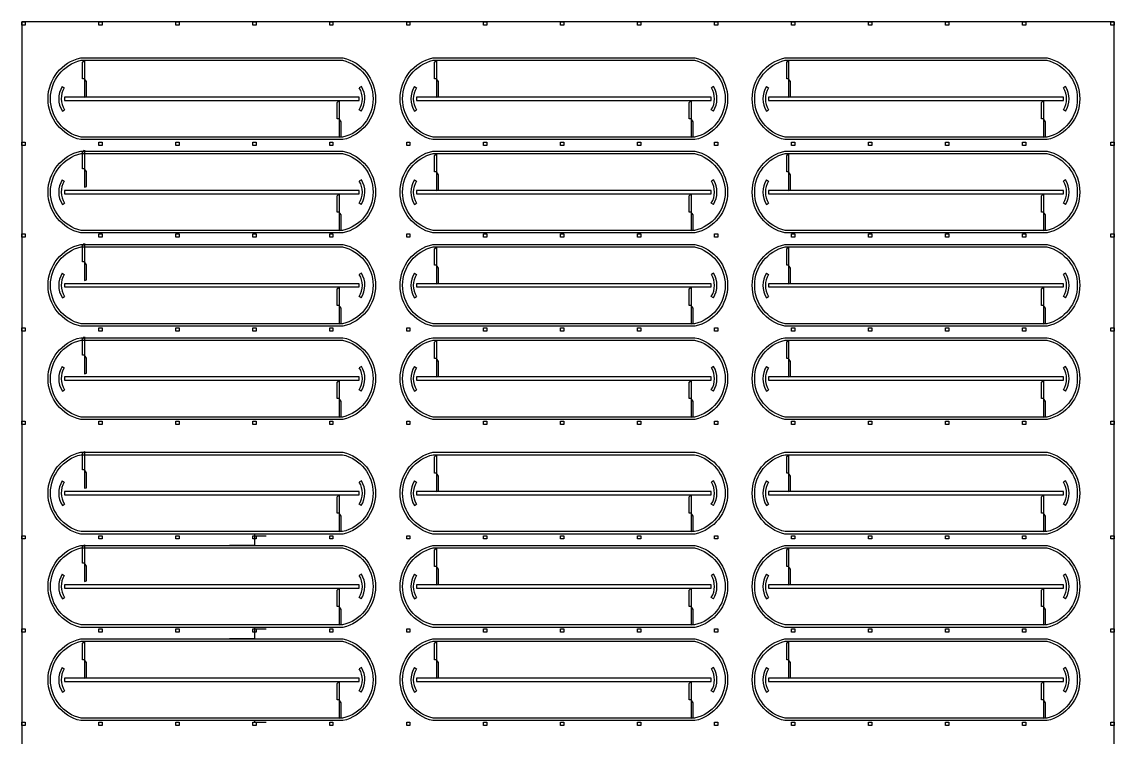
# Model space of a CAD drawing. Header units: metres. Extents: x 2572 to 5235, y 1556 to 2684.
# Drawn here: x 2572.4 to 2639.1, y 1792 to 1835.7 of the extents above; entities that cross this region are included whole.
import ezdxf

# ---------------------------------------------------------------- set-up
doc = ezdxf.new("R2010")
doc.units = ezdxf.units.M

msp = doc.modelspace()

# ---------------------------------------------------------------- linework, layer by layer
for points in [[(2572.411, 1835.682), (2572.611, 1835.682), (2572.611, 1835.482), (2572.411, 1835.482), (2572.411, 1835.682)], [(2617.111, 1764.782), (2639.111, 1764.782), (2639.111, 1835.682), (2572.411, 1835.682), (2572.411, 1764.782), (2592.711, 1764.782)], [(2577.111, 1835.682), (2577.311, 1835.682), (2577.311, 1835.482), (2577.111, 1835.482), (2577.111, 1835.682)], [(2581.811, 1835.682), (2582.011, 1835.682), (2582.011, 1835.482), (2581.811, 1835.482), (2581.811, 1835.682)], [(2586.511, 1835.682), (2586.711, 1835.682), (2586.711, 1835.482), (2586.511, 1835.482), (2586.511, 1835.682)], [(2591.211, 1835.682), (2591.411, 1835.682), (2591.411, 1835.482), (2591.211, 1835.482), (2591.211, 1835.682)], [(2595.911, 1835.682), (2596.111, 1835.682), (2596.111, 1835.482), (2595.911, 1835.482), (2595.911, 1835.682)], [(2600.611, 1835.682), (2600.811, 1835.682), (2600.811, 1835.482), (2600.611, 1835.482), (2600.611, 1835.682)], [(2605.311, 1835.682), (2605.511, 1835.682), (2605.511, 1835.482), (2605.311, 1835.482), (2605.311, 1835.682)], [(2610.011, 1835.682), (2610.211, 1835.682), (2610.211, 1835.482), (2610.011, 1835.482), (2610.011, 1835.682)], [(2614.711, 1835.682), (2614.911, 1835.682), (2614.911, 1835.482), (2614.711, 1835.482), (2614.711, 1835.682)], [(2619.411, 1835.682), (2619.611, 1835.682), (2619.611, 1835.482), (2619.411, 1835.482), (2619.411, 1835.682)], [(2624.111, 1835.682), (2624.311, 1835.682), (2624.311, 1835.482), (2624.111, 1835.482), (2624.111, 1835.682)], [(2628.811, 1835.682), (2629.011, 1835.682), (2629.011, 1835.482), (2628.811, 1835.482), (2628.811, 1835.682)], [(2633.511, 1835.682), (2633.711, 1835.682), (2633.711, 1835.482), (2633.511, 1835.482), (2633.511, 1835.682)], [(2638.911, 1835.682), (2639.111, 1835.682), (2639.111, 1835.482), (2638.911, 1835.482), (2638.911, 1835.682)], [(2576.235, 1833.332), (2576.235, 1831.082), (2576.356, 1831.117), (2576.356, 1832.029), (2576.235, 1832.207), (2576.114, 1832.207), (2576.114, 1833.201), (2576.235, 1833.332)], [(2597.735, 1833.332), (2597.735, 1831.082), (2597.856, 1831.117), (2597.856, 1832.029), (2597.735, 1832.207), (2597.614, 1832.207), (2597.614, 1833.201), (2597.735, 1833.332)], [(2619.235, 1833.332), (2619.235, 1831.082), (2619.356, 1831.117), (2619.356, 1832.029), (2619.235, 1832.207), (2619.114, 1832.207), (2619.114, 1833.201), (2619.235, 1833.332)], [(2574.878, 1831.728), (2575.005, 1831.648)], [(2593.144, 1831.728), (2593.017, 1831.648)], [(2596.378, 1831.728), (2596.505, 1831.648)], [(2614.644, 1831.728), (2614.517, 1831.648)], [(2617.878, 1831.728), (2618.005, 1831.648)], [(2636.144, 1831.728), (2636.017, 1831.648)], [(2584.011, 1830.882), (2593.011, 1830.882), (2593.011, 1831.082), (2575.011, 1831.082), (2575.011, 1830.882), (2584.011, 1830.882)], [(2605.511, 1830.882), (2614.511, 1830.882), (2614.511, 1831.082), (2596.511, 1831.082), (2596.511, 1830.882), (2605.511, 1830.882)], [(2627.011, 1830.882), (2636.011, 1830.882), (2636.011, 1831.082), (2618.011, 1831.082), (2618.011, 1830.882), (2627.011, 1830.882)], [(2574.886, 1830.22), (2575.012, 1830.301)], [(2591.791, 1830.882), (2591.791, 1828.632), (2591.912, 1828.667), (2591.912, 1829.579), (2591.791, 1829.757), (2591.67, 1829.757), (2591.67, 1830.751), (2591.791, 1830.882)], [(2593.137, 1830.22), (2593.011, 1830.301)], [(2596.386, 1830.22), (2596.512, 1830.301)], [(2613.291, 1830.882), (2613.291, 1828.632), (2613.412, 1828.667), (2613.412, 1829.579), (2613.291, 1829.757), (2613.17, 1829.757), (2613.17, 1830.751), (2613.291, 1830.882)], [(2614.637, 1830.22), (2614.511, 1830.301)], [(2617.886, 1830.22), (2618.012, 1830.301)], [(2634.791, 1830.882), (2634.791, 1828.632), (2634.912, 1828.667), (2634.912, 1829.579), (2634.791, 1829.757), (2634.67, 1829.757), (2634.67, 1830.751), (2634.791, 1830.882)], [(2636.137, 1830.22), (2636.011, 1830.301)], [(2572.411, 1828.332), (2572.611, 1828.332), (2572.611, 1828.132), (2572.411, 1828.132), (2572.411, 1828.332)], [(2577.111, 1828.332), (2577.311, 1828.332), (2577.311, 1828.132), (2577.111, 1828.132), (2577.111, 1828.332)], [(2581.811, 1828.332), (2582.011, 1828.332), (2582.011, 1828.132), (2581.811, 1828.132), (2581.811, 1828.332)], [(2586.511, 1828.332), (2586.711, 1828.332), (2586.711, 1828.132), (2586.511, 1828.132), (2586.511, 1828.332)], [(2591.211, 1828.332), (2591.411, 1828.332), (2591.411, 1828.132), (2591.211, 1828.132), (2591.211, 1828.332)], [(2595.911, 1828.332), (2596.111, 1828.332), (2596.111, 1828.132), (2595.911, 1828.132), (2595.911, 1828.332)], [(2600.611, 1828.332), (2600.811, 1828.332), (2600.811, 1828.132), (2600.611, 1828.132), (2600.611, 1828.332)], [(2605.311, 1828.332), (2605.511, 1828.332), (2605.511, 1828.132), (2605.311, 1828.132), (2605.311, 1828.332)], [(2610.011, 1828.332), (2610.211, 1828.332), (2610.211, 1828.132), (2610.011, 1828.132), (2610.011, 1828.332)], [(2614.711, 1828.332), (2614.911, 1828.332), (2614.911, 1828.132), (2614.711, 1828.132), (2614.711, 1828.332)], [(2619.411, 1828.332), (2619.611, 1828.332), (2619.611, 1828.132), (2619.411, 1828.132), (2619.411, 1828.332)], [(2624.111, 1828.332), (2624.311, 1828.332), (2624.311, 1828.132), (2624.111, 1828.132), (2624.111, 1828.332)], [(2628.811, 1828.332), (2629.011, 1828.332), (2629.011, 1828.132), (2628.811, 1828.132), (2628.811, 1828.332)], [(2633.511, 1828.332), (2633.711, 1828.332), (2633.711, 1828.132), (2633.511, 1828.132), (2633.511, 1828.332)], [(2638.911, 1828.332), (2639.111, 1828.332), (2639.111, 1828.132), (2638.911, 1828.132), (2638.911, 1828.332)], [(2576.235, 1827.832), (2576.235, 1825.582), (2576.356, 1825.617), (2576.356, 1826.529), (2576.235, 1826.707), (2576.114, 1826.707), (2576.114, 1827.701), (2576.235, 1827.832)], [(2597.735, 1827.632), (2597.735, 1825.382), (2597.856, 1825.417), (2597.856, 1826.329), (2597.735, 1826.507), (2597.614, 1826.507), (2597.614, 1827.501), (2597.735, 1827.632)], [(2619.235, 1827.632), (2619.235, 1825.382), (2619.356, 1825.417), (2619.356, 1826.329), (2619.235, 1826.507), (2619.114, 1826.507), (2619.114, 1827.501), (2619.235, 1827.632)], [(2574.878, 1826.028), (2575.005, 1825.948)], [(2593.144, 1826.028), (2593.017, 1825.948)], [(2596.378, 1826.028), (2596.505, 1825.948)], [(2614.644, 1826.028), (2614.517, 1825.948)], [(2617.878, 1826.028), (2618.005, 1825.948)], [(2636.144, 1826.028), (2636.017, 1825.948)], [(2584.011, 1825.182), (2593.011, 1825.182), (2593.011, 1825.382), (2575.011, 1825.382), (2575.011, 1825.182), (2584.011, 1825.182)], [(2591.791, 1825.182), (2591.791, 1822.932), (2591.912, 1822.967), (2591.912, 1823.879), (2591.791, 1824.057), (2591.67, 1824.057), (2591.67, 1825.051), (2591.791, 1825.182)], [(2605.511, 1825.182), (2614.511, 1825.182), (2614.511, 1825.382), (2596.511, 1825.382), (2596.511, 1825.182), (2605.511, 1825.182)], [(2613.291, 1825.182), (2613.291, 1822.932), (2613.412, 1822.967), (2613.412, 1823.879), (2613.291, 1824.057), (2613.17, 1824.057), (2613.17, 1825.051), (2613.291, 1825.182)], [(2627.011, 1825.182), (2636.011, 1825.182), (2636.011, 1825.382), (2618.011, 1825.382), (2618.011, 1825.182), (2627.011, 1825.182)], [(2634.791, 1825.182), (2634.791, 1822.932), (2634.912, 1822.967), (2634.912, 1823.879), (2634.791, 1824.057), (2634.67, 1824.057), (2634.67, 1825.051), (2634.791, 1825.182)], [(2574.886, 1824.52), (2575.012, 1824.601)], [(2593.137, 1824.52), (2593.011, 1824.601)], [(2596.386, 1824.52), (2596.512, 1824.601)], [(2614.637, 1824.52), (2614.511, 1824.601)], [(2617.886, 1824.52), (2618.012, 1824.601)], [(2636.137, 1824.52), (2636.011, 1824.601)], [(2572.411, 1822.732), (2572.611, 1822.732), (2572.611, 1822.532), (2572.411, 1822.532), (2572.411, 1822.732)], [(2577.111, 1822.732), (2577.311, 1822.732), (2577.311, 1822.532), (2577.111, 1822.532), (2577.111, 1822.732)], [(2581.811, 1822.732), (2582.011, 1822.732), (2582.011, 1822.532), (2581.811, 1822.532), (2581.811, 1822.732)], [(2586.511, 1822.732), (2586.711, 1822.732), (2586.711, 1822.532), (2586.511, 1822.532), (2586.511, 1822.732)], [(2591.211, 1822.732), (2591.411, 1822.732), (2591.411, 1822.532), (2591.211, 1822.532), (2591.211, 1822.732)], [(2595.911, 1822.732), (2596.111, 1822.732), (2596.111, 1822.532), (2595.911, 1822.532), (2595.911, 1822.732)], [(2600.611, 1822.732), (2600.811, 1822.732), (2600.811, 1822.532), (2600.611, 1822.532), (2600.611, 1822.732)], [(2605.311, 1822.732), (2605.511, 1822.732), (2605.511, 1822.532), (2605.311, 1822.532), (2605.311, 1822.732)], [(2610.011, 1822.732), (2610.211, 1822.732), (2610.211, 1822.532), (2610.011, 1822.532), (2610.011, 1822.732)], [(2614.711, 1822.732), (2614.911, 1822.732), (2614.911, 1822.532), (2614.711, 1822.532), (2614.711, 1822.732)], [(2619.411, 1822.732), (2619.611, 1822.732), (2619.611, 1822.532), (2619.411, 1822.532), (2619.411, 1822.732)], [(2624.111, 1822.732), (2624.311, 1822.732), (2624.311, 1822.532), (2624.111, 1822.532), (2624.111, 1822.732)], [(2628.811, 1822.732), (2629.011, 1822.732), (2629.011, 1822.532), (2628.811, 1822.532), (2628.811, 1822.732)], [(2633.511, 1822.732), (2633.711, 1822.732), (2633.711, 1822.532), (2633.511, 1822.532), (2633.511, 1822.732)], [(2638.911, 1822.732), (2639.111, 1822.732), (2639.111, 1822.532), (2638.911, 1822.532), (2638.911, 1822.732)], [(2576.235, 1822.132), (2576.235, 1819.882), (2576.356, 1819.917), (2576.356, 1820.829), (2576.235, 1821.007), (2576.114, 1821.007), (2576.114, 1822.001), (2576.235, 1822.132)], [(2597.735, 1821.932), (2597.735, 1819.682), (2597.856, 1819.717), (2597.856, 1820.629), (2597.735, 1820.807), (2597.614, 1820.807), (2597.614, 1821.801), (2597.735, 1821.932)], [(2619.235, 1821.932), (2619.235, 1819.682), (2619.356, 1819.717), (2619.356, 1820.629), (2619.235, 1820.807), (2619.114, 1820.807), (2619.114, 1821.801), (2619.235, 1821.932)], [(2574.878, 1820.328), (2575.005, 1820.248)], [(2593.144, 1820.328), (2593.017, 1820.248)], [(2596.378, 1820.328), (2596.505, 1820.248)], [(2614.644, 1820.328), (2614.517, 1820.248)], [(2617.878, 1820.328), (2618.005, 1820.248)], [(2636.144, 1820.328), (2636.017, 1820.248)], [(2584.011, 1819.482), (2593.011, 1819.482), (2593.011, 1819.682), (2575.011, 1819.682), (2575.011, 1819.482), (2584.011, 1819.482)], [(2605.511, 1819.482), (2614.511, 1819.482), (2614.511, 1819.682), (2596.511, 1819.682), (2596.511, 1819.482), (2605.511, 1819.482)], [(2627.011, 1819.482), (2636.011, 1819.482), (2636.011, 1819.682), (2618.011, 1819.682), (2618.011, 1819.482), (2627.011, 1819.482)], [(2591.791, 1819.482), (2591.791, 1817.232), (2591.912, 1817.267), (2591.912, 1818.179), (2591.791, 1818.357), (2591.67, 1818.357), (2591.67, 1819.351), (2591.791, 1819.482)], [(2613.291, 1819.482), (2613.291, 1817.232), (2613.412, 1817.267), (2613.412, 1818.179), (2613.291, 1818.357), (2613.17, 1818.357), (2613.17, 1819.351), (2613.291, 1819.482)], [(2634.791, 1819.482), (2634.791, 1817.232), (2634.912, 1817.267), (2634.912, 1818.179), (2634.791, 1818.357), (2634.67, 1818.357), (2634.67, 1819.351), (2634.791, 1819.482)], [(2574.886, 1818.82), (2575.012, 1818.901)], [(2593.137, 1818.82), (2593.011, 1818.901)], [(2596.386, 1818.82), (2596.512, 1818.901)], [(2614.637, 1818.82), (2614.511, 1818.901)], [(2617.886, 1818.82), (2618.012, 1818.901)], [(2636.137, 1818.82), (2636.011, 1818.901)], [(2572.411, 1816.982), (2572.611, 1816.982), (2572.611, 1816.782), (2572.411, 1816.782), (2572.411, 1816.982)], [(2577.111, 1816.982), (2577.311, 1816.982), (2577.311, 1816.782), (2577.111, 1816.782), (2577.111, 1816.982)], [(2581.811, 1816.982), (2582.011, 1816.982), (2582.011, 1816.782), (2581.811, 1816.782), (2581.811, 1816.982)], [(2586.511, 1816.982), (2586.711, 1816.982), (2586.711, 1816.782), (2586.511, 1816.782), (2586.511, 1816.982)], [(2591.211, 1816.982), (2591.411, 1816.982), (2591.411, 1816.782), (2591.211, 1816.782), (2591.211, 1816.982)], [(2595.911, 1816.982), (2596.111, 1816.982), (2596.111, 1816.782), (2595.911, 1816.782), (2595.911, 1816.982)], [(2600.611, 1816.982), (2600.811, 1816.982), (2600.811, 1816.782), (2600.611, 1816.782), (2600.611, 1816.982)], [(2605.311, 1816.982), (2605.511, 1816.982), (2605.511, 1816.782), (2605.311, 1816.782), (2605.311, 1816.982)], [(2610.011, 1816.982), (2610.211, 1816.982), (2610.211, 1816.782), (2610.011, 1816.782), (2610.011, 1816.982)], [(2614.711, 1816.982), (2614.911, 1816.982), (2614.911, 1816.782), (2614.711, 1816.782), (2614.711, 1816.982)], [(2619.411, 1816.982), (2619.611, 1816.982), (2619.611, 1816.782), (2619.411, 1816.782), (2619.411, 1816.982)], [(2624.111, 1816.982), (2624.311, 1816.982), (2624.311, 1816.782), (2624.111, 1816.782), (2624.111, 1816.982)], [(2628.811, 1816.982), (2629.011, 1816.982), (2629.011, 1816.782), (2628.811, 1816.782), (2628.811, 1816.982)], [(2633.511, 1816.982), (2633.711, 1816.982), (2633.711, 1816.782), (2633.511, 1816.782), (2633.511, 1816.982)], [(2638.911, 1816.982), (2639.111, 1816.982), (2639.111, 1816.782), (2638.911, 1816.782), (2638.911, 1816.982)], [(2576.235, 1816.432), (2576.235, 1814.182), (2576.356, 1814.217), (2576.356, 1815.129), (2576.235, 1815.307), (2576.114, 1815.307), (2576.114, 1816.301), (2576.235, 1816.432)], [(2597.735, 1816.232), (2597.735, 1813.982), (2597.856, 1814.017), (2597.856, 1814.929), (2597.735, 1815.107), (2597.614, 1815.107), (2597.614, 1816.101), (2597.735, 1816.232)], [(2619.235, 1816.232), (2619.235, 1813.982), (2619.356, 1814.017), (2619.356, 1814.929), (2619.235, 1815.107), (2619.114, 1815.107), (2619.114, 1816.101), (2619.235, 1816.232)], [(2574.878, 1814.628), (2575.005, 1814.548)], [(2593.144, 1814.628), (2593.017, 1814.548)], [(2596.378, 1814.628), (2596.505, 1814.548)], [(2614.644, 1814.628), (2614.517, 1814.548)], [(2617.878, 1814.628), (2618.005, 1814.548)], [(2636.144, 1814.628), (2636.017, 1814.548)], [(2584.011, 1813.782), (2593.011, 1813.782), (2593.011, 1813.982), (2575.011, 1813.982), (2575.011, 1813.782), (2584.011, 1813.782)], [(2591.791, 1813.782), (2591.791, 1811.532), (2591.912, 1811.567), (2591.912, 1812.479), (2591.791, 1812.657), (2591.67, 1812.657), (2591.67, 1813.651), (2591.791, 1813.782)], [(2605.511, 1813.782), (2614.511, 1813.782), (2614.511, 1813.982), (2596.511, 1813.982), (2596.511, 1813.782), (2605.511, 1813.782)], [(2613.291, 1813.782), (2613.291, 1811.532), (2613.412, 1811.567), (2613.412, 1812.479), (2613.291, 1812.657), (2613.17, 1812.657), (2613.17, 1813.651), (2613.291, 1813.782)], [(2627.011, 1813.782), (2636.011, 1813.782), (2636.011, 1813.982), (2618.011, 1813.982), (2618.011, 1813.782), (2627.011, 1813.782)], [(2634.791, 1813.782), (2634.791, 1811.532), (2634.912, 1811.567), (2634.912, 1812.479), (2634.791, 1812.657), (2634.67, 1812.657), (2634.67, 1813.651), (2634.791, 1813.782)], [(2574.886, 1813.12), (2575.012, 1813.201)], [(2593.137, 1813.12), (2593.011, 1813.201)], [(2596.386, 1813.12), (2596.512, 1813.201)], [(2614.637, 1813.12), (2614.511, 1813.201)], [(2617.886, 1813.12), (2618.012, 1813.201)], [(2636.137, 1813.12), (2636.011, 1813.201)], [(2572.411, 1811.282), (2572.611, 1811.282), (2572.611, 1811.082), (2572.411, 1811.082), (2572.411, 1811.282)], [(2577.111, 1811.282), (2577.311, 1811.282), (2577.311, 1811.082), (2577.111, 1811.082), (2577.111, 1811.282)], [(2581.811, 1811.282), (2582.011, 1811.282), (2582.011, 1811.082), (2581.811, 1811.082), (2581.811, 1811.282)], [(2586.511, 1811.282), (2586.711, 1811.282), (2586.711, 1811.082), (2586.511, 1811.082), (2586.511, 1811.282)], [(2591.211, 1811.282), (2591.411, 1811.282), (2591.411, 1811.082), (2591.211, 1811.082), (2591.211, 1811.282)], [(2595.911, 1811.282), (2596.111, 1811.282), (2596.111, 1811.082), (2595.911, 1811.082), (2595.911, 1811.282)], [(2600.611, 1811.282), (2600.811, 1811.282), (2600.811, 1811.082), (2600.611, 1811.082), (2600.611, 1811.282)], [(2605.311, 1811.282), (2605.511, 1811.282), (2605.511, 1811.082), (2605.311, 1811.082), (2605.311, 1811.282)], [(2610.011, 1811.282), (2610.211, 1811.282), (2610.211, 1811.082), (2610.011, 1811.082), (2610.011, 1811.282)], [(2614.711, 1811.282), (2614.911, 1811.282), (2614.911, 1811.082), (2614.711, 1811.082), (2614.711, 1811.282)], [(2619.411, 1811.282), (2619.611, 1811.282), (2619.611, 1811.082), (2619.411, 1811.082), (2619.411, 1811.282)], [(2624.111, 1811.282), (2624.311, 1811.282), (2624.311, 1811.082), (2624.111, 1811.082), (2624.111, 1811.282)], [(2628.811, 1811.282), (2629.011, 1811.282), (2629.011, 1811.082), (2628.811, 1811.082), (2628.811, 1811.282)], [(2633.511, 1811.282), (2633.711, 1811.282), (2633.711, 1811.082), (2633.511, 1811.082), (2633.511, 1811.282)], [(2638.911, 1811.282), (2639.111, 1811.282), (2639.111, 1811.082), (2638.911, 1811.082), (2638.911, 1811.282)], [(2576.235, 1809.432), (2576.235, 1807.182), (2576.356, 1807.217), (2576.356, 1808.129), (2576.235, 1808.307), (2576.114, 1808.307), (2576.114, 1809.301), (2576.235, 1809.432)], [(2597.735, 1809.232), (2597.735, 1806.982), (2597.856, 1807.017), (2597.856, 1807.929), (2597.735, 1808.107), (2597.614, 1808.107), (2597.614, 1809.101), (2597.735, 1809.232)], [(2619.235, 1809.232), (2619.235, 1806.982), (2619.356, 1807.017), (2619.356, 1807.929), (2619.235, 1808.107), (2619.114, 1808.107), (2619.114, 1809.101), (2619.235, 1809.232)], [(2574.878, 1807.628), (2575.005, 1807.548)], [(2593.144, 1807.628), (2593.017, 1807.548)], [(2596.378, 1807.628), (2596.505, 1807.548)], [(2614.644, 1807.628), (2614.517, 1807.548)], [(2617.878, 1807.628), (2618.005, 1807.548)], [(2636.144, 1807.628), (2636.017, 1807.548)], [(2584.011, 1806.782), (2593.011, 1806.782), (2593.011, 1806.982), (2575.011, 1806.982), (2575.011, 1806.782), (2584.011, 1806.782)], [(2605.511, 1806.782), (2614.511, 1806.782), (2614.511, 1806.982), (2596.511, 1806.982), (2596.511, 1806.782), (2605.511, 1806.782)], [(2627.011, 1806.782), (2636.011, 1806.782), (2636.011, 1806.982), (2618.011, 1806.982), (2618.011, 1806.782), (2627.011, 1806.782)], [(2591.791, 1806.782), (2591.791, 1804.532), (2591.912, 1804.567), (2591.912, 1805.479), (2591.791, 1805.657), (2591.67, 1805.657), (2591.67, 1806.651), (2591.791, 1806.782)], [(2613.291, 1806.782), (2613.291, 1804.532), (2613.412, 1804.567), (2613.412, 1805.479), (2613.291, 1805.657), (2613.17, 1805.657), (2613.17, 1806.651), (2613.291, 1806.782)], [(2634.791, 1806.782), (2634.791, 1804.532), (2634.912, 1804.567), (2634.912, 1805.479), (2634.791, 1805.657), (2634.67, 1805.657), (2634.67, 1806.651), (2634.791, 1806.782)], [(2574.886, 1806.12), (2575.012, 1806.201)], [(2593.137, 1806.12), (2593.011, 1806.201)], [(2596.386, 1806.12), (2596.512, 1806.201)], [(2614.637, 1806.12), (2614.511, 1806.201)], [(2617.886, 1806.12), (2618.012, 1806.201)], [(2636.137, 1806.12), (2636.011, 1806.201)], [(2572.411, 1804.282), (2572.611, 1804.282), (2572.611, 1804.082), (2572.411, 1804.082), (2572.411, 1804.282)], [(2577.111, 1804.282), (2577.311, 1804.282), (2577.311, 1804.082), (2577.111, 1804.082), (2577.111, 1804.282)], [(2581.811, 1804.282), (2582.011, 1804.282), (2582.011, 1804.082), (2581.811, 1804.082), (2581.811, 1804.282)], [(2586.611, 1804.382), (2586.611, 1803.682), (2585.082, 1803.682)], [(2586.511, 1804.282), (2586.711, 1804.282), (2586.711, 1804.082), (2586.511, 1804.082), (2586.511, 1804.282)], [(2586.611, 1804.382), (2586.611, 1804.282), (2587.329, 1804.282)], [(2591.211, 1804.282), (2591.411, 1804.282), (2591.411, 1804.082), (2591.211, 1804.082), (2591.211, 1804.282)], [(2595.911, 1804.282), (2596.111, 1804.282), (2596.111, 1804.082), (2595.911, 1804.082), (2595.911, 1804.282)], [(2600.611, 1804.282), (2600.811, 1804.282), (2600.811, 1804.082), (2600.611, 1804.082), (2600.611, 1804.282)], [(2605.311, 1804.282), (2605.511, 1804.282), (2605.511, 1804.082), (2605.311, 1804.082), (2605.311, 1804.282)], [(2610.011, 1804.282), (2610.211, 1804.282), (2610.211, 1804.082), (2610.011, 1804.082), (2610.011, 1804.282)], [(2614.711, 1804.282), (2614.911, 1804.282), (2614.911, 1804.082), (2614.711, 1804.082), (2614.711, 1804.282)], [(2619.411, 1804.282), (2619.611, 1804.282), (2619.611, 1804.082), (2619.411, 1804.082), (2619.411, 1804.282)], [(2624.111, 1804.282), (2624.311, 1804.282), (2624.311, 1804.082), (2624.111, 1804.082), (2624.111, 1804.282)], [(2628.811, 1804.282), (2629.011, 1804.282), (2629.011, 1804.082), (2628.811, 1804.082), (2628.811, 1804.282)], [(2633.511, 1804.282), (2633.711, 1804.282), (2633.711, 1804.082), (2633.511, 1804.082), (2633.511, 1804.282)], [(2638.911, 1804.282), (2639.111, 1804.282), (2639.111, 1804.082), (2638.911, 1804.082), (2638.911, 1804.282)], [(2576.235, 1803.732), (2576.235, 1801.482), (2576.356, 1801.517), (2576.356, 1802.429), (2576.235, 1802.607), (2576.114, 1802.607), (2576.114, 1803.601), (2576.235, 1803.732)], [(2597.735, 1803.532), (2597.735, 1801.282), (2597.856, 1801.317), (2597.856, 1802.229), (2597.735, 1802.407), (2597.614, 1802.407), (2597.614, 1803.401), (2597.735, 1803.532)], [(2619.235, 1803.532), (2619.235, 1801.282), (2619.356, 1801.317), (2619.356, 1802.229), (2619.235, 1802.407), (2619.114, 1802.407), (2619.114, 1803.401), (2619.235, 1803.532)], [(2574.878, 1801.928), (2575.005, 1801.848)], [(2593.144, 1801.928), (2593.017, 1801.848)], [(2596.378, 1801.928), (2596.505, 1801.848)], [(2614.644, 1801.928), (2614.517, 1801.848)], [(2617.878, 1801.928), (2618.005, 1801.848)], [(2636.144, 1801.928), (2636.017, 1801.848)], [(2584.011, 1801.082), (2593.011, 1801.082), (2593.011, 1801.282), (2575.011, 1801.282), (2575.011, 1801.082), (2584.011, 1801.082)], [(2591.791, 1801.082), (2591.791, 1798.832), (2591.912, 1798.867), (2591.912, 1799.779), (2591.791, 1799.957), (2591.67, 1799.957), (2591.67, 1800.951), (2591.791, 1801.082)], [(2605.511, 1801.082), (2614.511, 1801.082), (2614.511, 1801.282), (2596.511, 1801.282), (2596.511, 1801.082), (2605.511, 1801.082)], [(2613.291, 1801.082), (2613.291, 1798.832), (2613.412, 1798.867), (2613.412, 1799.779), (2613.291, 1799.957), (2613.17, 1799.957), (2613.17, 1800.951), (2613.291, 1801.082)], [(2627.011, 1801.082), (2636.011, 1801.082), (2636.011, 1801.282), (2618.011, 1801.282), (2618.011, 1801.082), (2627.011, 1801.082)], [(2634.791, 1801.082), (2634.791, 1798.832), (2634.912, 1798.867), (2634.912, 1799.779), (2634.791, 1799.957), (2634.67, 1799.957), (2634.67, 1800.951), (2634.791, 1801.082)], [(2574.886, 1800.42), (2575.012, 1800.501)], [(2593.137, 1800.42), (2593.011, 1800.501)], [(2596.386, 1800.42), (2596.512, 1800.501)], [(2614.637, 1800.42), (2614.511, 1800.501)], [(2617.886, 1800.42), (2618.012, 1800.501)], [(2636.137, 1800.42), (2636.011, 1800.501)], [(2572.411, 1798.582), (2572.611, 1798.582), (2572.611, 1798.382), (2572.411, 1798.382), (2572.411, 1798.582)], [(2577.111, 1798.582), (2577.311, 1798.582), (2577.311, 1798.382), (2577.111, 1798.382), (2577.111, 1798.582)], [(2581.811, 1798.582), (2582.011, 1798.582), (2582.011, 1798.382), (2581.811, 1798.382), (2581.811, 1798.582)], [(2586.611, 1798.682), (2586.611, 1797.982), (2585.082, 1797.982)], [(2586.511, 1798.582), (2586.711, 1798.582), (2586.711, 1798.382), (2586.511, 1798.382), (2586.511, 1798.582)], [(2586.611, 1798.682), (2586.611, 1798.582), (2587.329, 1798.582)], [(2591.211, 1798.582), (2591.411, 1798.582), (2591.411, 1798.382), (2591.211, 1798.382), (2591.211, 1798.582)], [(2595.911, 1798.582), (2596.111, 1798.582), (2596.111, 1798.382), (2595.911, 1798.382), (2595.911, 1798.582)], [(2600.611, 1798.582), (2600.811, 1798.582), (2600.811, 1798.382), (2600.611, 1798.382), (2600.611, 1798.582)], [(2605.311, 1798.582), (2605.511, 1798.582), (2605.511, 1798.382), (2605.311, 1798.382), (2605.311, 1798.582)], [(2610.011, 1798.582), (2610.211, 1798.582), (2610.211, 1798.382), (2610.011, 1798.382), (2610.011, 1798.582)], [(2614.711, 1798.582), (2614.911, 1798.582), (2614.911, 1798.382), (2614.711, 1798.382), (2614.711, 1798.582)], [(2619.411, 1798.582), (2619.611, 1798.582), (2619.611, 1798.382), (2619.411, 1798.382), (2619.411, 1798.582)], [(2624.111, 1798.582), (2624.311, 1798.582), (2624.311, 1798.382), (2624.111, 1798.382), (2624.111, 1798.582)], [(2628.811, 1798.582), (2629.011, 1798.582), (2629.011, 1798.382), (2628.811, 1798.382), (2628.811, 1798.582)], [(2633.511, 1798.582), (2633.711, 1798.582), (2633.711, 1798.382), (2633.511, 1798.382), (2633.511, 1798.582)], [(2638.911, 1798.582), (2639.111, 1798.582), (2639.111, 1798.382), (2638.911, 1798.382), (2638.911, 1798.582)], [(2576.235, 1797.832), (2576.235, 1795.582), (2576.356, 1795.617), (2576.356, 1796.529), (2576.235, 1796.707), (2576.114, 1796.707), (2576.114, 1797.701), (2576.235, 1797.832)], [(2597.735, 1797.832), (2597.735, 1795.582), (2597.856, 1795.617), (2597.856, 1796.529), (2597.735, 1796.707), (2597.614, 1796.707), (2597.614, 1797.701), (2597.735, 1797.832)], [(2619.235, 1797.832), (2619.235, 1795.582), (2619.356, 1795.617), (2619.356, 1796.529), (2619.235, 1796.707), (2619.114, 1796.707), (2619.114, 1797.701), (2619.235, 1797.832)], [(2574.878, 1796.228), (2575.005, 1796.148)], [(2584.011, 1795.382), (2593.011, 1795.382), (2593.011, 1795.582), (2575.011, 1795.582), (2575.011, 1795.382), (2584.011, 1795.382)], [(2593.144, 1796.228), (2593.017, 1796.148)], [(2596.378, 1796.228), (2596.505, 1796.148)], [(2605.511, 1795.382), (2614.511, 1795.382), (2614.511, 1795.582), (2596.511, 1795.582), (2596.511, 1795.382), (2605.511, 1795.382)], [(2614.644, 1796.228), (2614.517, 1796.148)], [(2617.878, 1796.228), (2618.005, 1796.148)], [(2627.011, 1795.382), (2636.011, 1795.382), (2636.011, 1795.582), (2618.011, 1795.582), (2618.011, 1795.382), (2627.011, 1795.382)], [(2636.144, 1796.228), (2636.017, 1796.148)], [(2591.791, 1795.382), (2591.791, 1793.132), (2591.912, 1793.167), (2591.912, 1794.079), (2591.791, 1794.257), (2591.67, 1794.257), (2591.67, 1795.251), (2591.791, 1795.382)], [(2613.291, 1795.382), (2613.291, 1793.132), (2613.412, 1793.167), (2613.412, 1794.079), (2613.291, 1794.257), (2613.17, 1794.257), (2613.17, 1795.251), (2613.291, 1795.382)], [(2634.791, 1795.382), (2634.791, 1793.132), (2634.912, 1793.167), (2634.912, 1794.079), (2634.791, 1794.257), (2634.67, 1794.257), (2634.67, 1795.251), (2634.791, 1795.382)], [(2574.886, 1794.72), (2575.012, 1794.801)], [(2593.137, 1794.72), (2593.011, 1794.801)], [(2596.386, 1794.72), (2596.512, 1794.801)], [(2614.637, 1794.72), (2614.511, 1794.801)], [(2617.886, 1794.72), (2618.012, 1794.801)], [(2636.137, 1794.72), (2636.011, 1794.801)], [(2586.611, 1792.982), (2586.611, 1792.882), (2587.329, 1792.882)], [(2572.411, 1792.882), (2572.611, 1792.882), (2572.611, 1792.682), (2572.411, 1792.682), (2572.411, 1792.882)], [(2577.111, 1792.882), (2577.311, 1792.882), (2577.311, 1792.682), (2577.111, 1792.682), (2577.111, 1792.882)], [(2581.811, 1792.882), (2582.011, 1792.882), (2582.011, 1792.682), (2581.811, 1792.682), (2581.811, 1792.882)], [(2586.511, 1792.882), (2586.711, 1792.882), (2586.711, 1792.682), (2586.511, 1792.682), (2586.511, 1792.882)], [(2591.211, 1792.882), (2591.411, 1792.882), (2591.411, 1792.682), (2591.211, 1792.682), (2591.211, 1792.882)], [(2595.911, 1792.882), (2596.111, 1792.882), (2596.111, 1792.682), (2595.911, 1792.682), (2595.911, 1792.882)], [(2600.611, 1792.882), (2600.811, 1792.882), (2600.811, 1792.682), (2600.611, 1792.682), (2600.611, 1792.882)], [(2605.311, 1792.882), (2605.511, 1792.882), (2605.511, 1792.682), (2605.311, 1792.682), (2605.311, 1792.882)], [(2610.011, 1792.882), (2610.211, 1792.882), (2610.211, 1792.682), (2610.011, 1792.682), (2610.011, 1792.882)], [(2614.711, 1792.882), (2614.911, 1792.882), (2614.911, 1792.682), (2614.711, 1792.682), (2614.711, 1792.882)], [(2619.411, 1792.882), (2619.611, 1792.882), (2619.611, 1792.682), (2619.411, 1792.682), (2619.411, 1792.882)], [(2624.111, 1792.882), (2624.311, 1792.882), (2624.311, 1792.682), (2624.111, 1792.682), (2624.111, 1792.882)], [(2628.811, 1792.882), (2629.011, 1792.882), (2629.011, 1792.682), (2628.811, 1792.682), (2628.811, 1792.882)], [(2633.511, 1792.882), (2633.711, 1792.882), (2633.711, 1792.682), (2633.511, 1792.682), (2633.511, 1792.882)], [(2638.911, 1792.882), (2639.111, 1792.882), (2639.111, 1792.682), (2638.911, 1792.682), (2638.911, 1792.882)]]:
    msp.add_lwpolyline(points)
for points in [[(2584.011, 1833.482), (2592.011, 1833.482, -0.8), (2592.011, 1828.482), (2584.011, 1828.482), (2576.011, 1828.482, -0.8), (2576.011, 1833.482), (2584.011, 1833.482)], [(2605.511, 1833.482), (2613.511, 1833.482, -0.8), (2613.511, 1828.482), (2605.511, 1828.482), (2597.511, 1828.482, -0.8), (2597.511, 1833.482), (2605.511, 1833.482)], [(2627.011, 1833.482), (2635.011, 1833.482, -0.8), (2635.011, 1828.482), (2627.011, 1828.482), (2619.011, 1828.482, -0.8), (2619.011, 1833.482), (2627.011, 1833.482)], [(2584.011, 1827.782), (2592.011, 1827.782, -0.8), (2592.011, 1822.782), (2584.011, 1822.782), (2576.011, 1822.782, -0.8), (2576.011, 1827.782), (2584.011, 1827.782)], [(2605.511, 1827.782), (2613.511, 1827.782, -0.8), (2613.511, 1822.782), (2605.511, 1822.782), (2597.511, 1822.782, -0.8), (2597.511, 1827.782), (2605.511, 1827.782)], [(2627.011, 1827.782), (2635.011, 1827.782, -0.8), (2635.011, 1822.782), (2627.011, 1822.782), (2619.011, 1822.782, -0.8), (2619.011, 1827.782), (2627.011, 1827.782)], [(2584.011, 1822.082), (2592.011, 1822.082, -0.8), (2592.011, 1817.082), (2584.011, 1817.082), (2576.011, 1817.082, -0.8), (2576.011, 1822.082), (2584.011, 1822.082)], [(2605.511, 1822.082), (2613.511, 1822.082, -0.8), (2613.511, 1817.082), (2605.511, 1817.082), (2597.511, 1817.082, -0.8), (2597.511, 1822.082), (2605.511, 1822.082)], [(2627.011, 1822.082), (2635.011, 1822.082, -0.8), (2635.011, 1817.082), (2627.011, 1817.082), (2619.011, 1817.082, -0.8), (2619.011, 1822.082), (2627.011, 1822.082)], [(2584.011, 1816.382), (2592.011, 1816.382, -0.8), (2592.011, 1811.382), (2584.011, 1811.382), (2576.011, 1811.382, -0.8), (2576.011, 1816.382), (2584.011, 1816.382)], [(2605.511, 1816.382), (2613.511, 1816.382, -0.8), (2613.511, 1811.382), (2605.511, 1811.382), (2597.511, 1811.382, -0.8), (2597.511, 1816.382), (2605.511, 1816.382)], [(2627.011, 1816.382), (2635.011, 1816.382, -0.8), (2635.011, 1811.382), (2627.011, 1811.382), (2619.011, 1811.382, -0.8), (2619.011, 1816.382), (2627.011, 1816.382)], [(2584.011, 1809.382), (2592.011, 1809.382, -0.8), (2592.011, 1804.382), (2584.011, 1804.382), (2576.011, 1804.382, -0.8), (2576.011, 1809.382), (2584.011, 1809.382)], [(2605.511, 1809.382), (2613.511, 1809.382, -0.8), (2613.511, 1804.382), (2605.511, 1804.382), (2597.511, 1804.382, -0.8), (2597.511, 1809.382), (2605.511, 1809.382)], [(2627.011, 1809.382), (2635.011, 1809.382, -0.8), (2635.011, 1804.382), (2627.011, 1804.382), (2619.011, 1804.382, -0.8), (2619.011, 1809.382), (2627.011, 1809.382)], [(2584.011, 1803.682), (2592.011, 1803.682, -0.8), (2592.011, 1798.682), (2584.011, 1798.682), (2576.011, 1798.682, -0.8), (2576.011, 1803.682), (2584.011, 1803.682)], [(2605.511, 1803.682), (2613.511, 1803.682, -0.8), (2613.511, 1798.682), (2605.511, 1798.682), (2597.511, 1798.682, -0.8), (2597.511, 1803.682), (2605.511, 1803.682)], [(2627.011, 1803.682), (2635.011, 1803.682, -0.8), (2635.011, 1798.682), (2627.011, 1798.682), (2619.011, 1798.682, -0.8), (2619.011, 1803.682), (2627.011, 1803.682)], [(2584.011, 1797.982), (2592.011, 1797.982, -0.8), (2592.011, 1792.982), (2584.011, 1792.982), (2576.011, 1792.982, -0.8), (2576.011, 1797.982), (2584.011, 1797.982)], [(2605.511, 1797.982), (2613.511, 1797.982, -0.8), (2613.511, 1792.982), (2605.511, 1792.982), (2597.511, 1792.982, -0.8), (2597.511, 1797.982), (2605.511, 1797.982)], [(2627.011, 1797.982), (2635.011, 1797.982, -0.8), (2635.011, 1792.982), (2627.011, 1792.982), (2619.011, 1792.982, -0.8), (2619.011, 1797.982), (2627.011, 1797.982)]]:
    msp.add_lwpolyline(points, format="xyb")
for points in [[(2584.011, 1833.332), (2591.994, 1833.332, -0.794435), (2591.994, 1828.632), (2584.011, 1828.632), (2576.028, 1828.632, -0.794435), (2576.028, 1833.332)], [(2605.511, 1833.332), (2613.494, 1833.332, -0.794435), (2613.494, 1828.632), (2605.511, 1828.632), (2597.528, 1828.632, -0.794435), (2597.528, 1833.332)], [(2627.011, 1833.332), (2634.994, 1833.332, -0.794435), (2634.994, 1828.632), (2627.011, 1828.632), (2619.028, 1828.632, -0.794435), (2619.028, 1833.332)], [(2584.011, 1827.632), (2591.994, 1827.632, -0.794435), (2591.994, 1822.932), (2584.011, 1822.932), (2576.028, 1822.932, -0.794435), (2576.028, 1827.632)], [(2605.511, 1827.632), (2613.494, 1827.632, -0.794435), (2613.494, 1822.932), (2605.511, 1822.932), (2597.528, 1822.932, -0.794435), (2597.528, 1827.632)], [(2627.011, 1827.632), (2634.994, 1827.632, -0.794435), (2634.994, 1822.932), (2627.011, 1822.932), (2619.028, 1822.932, -0.794435), (2619.028, 1827.632)], [(2584.011, 1821.932), (2591.994, 1821.932, -0.794435), (2591.994, 1817.232), (2584.011, 1817.232), (2576.028, 1817.232, -0.794435), (2576.028, 1821.932)], [(2605.511, 1821.932), (2613.494, 1821.932, -0.794435), (2613.494, 1817.232), (2605.511, 1817.232), (2597.528, 1817.232, -0.794435), (2597.528, 1821.932)], [(2627.011, 1821.932), (2634.994, 1821.932, -0.794435), (2634.994, 1817.232), (2627.011, 1817.232), (2619.028, 1817.232, -0.794435), (2619.028, 1821.932)], [(2584.011, 1816.232), (2591.994, 1816.232, -0.794435), (2591.994, 1811.532), (2584.011, 1811.532), (2576.028, 1811.532, -0.794435), (2576.028, 1816.232)], [(2605.511, 1816.232), (2613.494, 1816.232, -0.794435), (2613.494, 1811.532), (2605.511, 1811.532), (2597.528, 1811.532, -0.794435), (2597.528, 1816.232)], [(2627.011, 1816.232), (2634.994, 1816.232, -0.794435), (2634.994, 1811.532), (2627.011, 1811.532), (2619.028, 1811.532, -0.794435), (2619.028, 1816.232)], [(2584.011, 1809.232), (2591.994, 1809.232, -0.794435), (2591.994, 1804.532), (2584.011, 1804.532), (2576.028, 1804.532, -0.794435), (2576.028, 1809.232)], [(2605.511, 1809.232), (2613.494, 1809.232, -0.794435), (2613.494, 1804.532), (2605.511, 1804.532), (2597.528, 1804.532, -0.794435), (2597.528, 1809.232)], [(2627.011, 1809.232), (2634.994, 1809.232, -0.794435), (2634.994, 1804.532), (2627.011, 1804.532), (2619.028, 1804.532, -0.794435), (2619.028, 1809.232)], [(2584.011, 1803.532), (2591.994, 1803.532, -0.794435), (2591.994, 1798.832), (2584.011, 1798.832), (2576.028, 1798.832, -0.794435), (2576.028, 1803.532)], [(2605.511, 1803.532), (2613.494, 1803.532, -0.794435), (2613.494, 1798.832), (2605.511, 1798.832), (2597.528, 1798.832, -0.794435), (2597.528, 1803.532)], [(2627.011, 1803.532), (2634.994, 1803.532, -0.794435), (2634.994, 1798.832), (2627.011, 1798.832), (2619.028, 1798.832, -0.794435), (2619.028, 1803.532)], [(2584.011, 1797.832), (2591.994, 1797.832, -0.794435), (2591.994, 1793.132), (2584.011, 1793.132), (2576.028, 1793.132, -0.794435), (2576.028, 1797.832)], [(2605.511, 1797.832), (2613.494, 1797.832, -0.794435), (2613.494, 1793.132), (2605.511, 1793.132), (2597.528, 1793.132, -0.794435), (2597.528, 1797.832)], [(2627.011, 1797.832), (2634.994, 1797.832, -0.794435), (2634.994, 1793.132), (2627.011, 1793.132), (2619.028, 1793.132, -0.794435), (2619.028, 1797.832)]]:
    msp.add_lwpolyline(points, format="xyb", close=True)
for centre, radius, start, end in [((2576.077, 1830.98), 1.413, 148.04563, 212.50966), ((2576.077, 1830.98), 1.263, 148.04563, 212.50966), ((2591.945, 1830.98), 1.263, 327.49034, 31.95437), ((2591.945, 1830.98), 1.413, 327.49034, 31.95437), ((2597.577, 1830.98), 1.413, 148.04563, 212.50966), ((2597.577, 1830.98), 1.263, 148.04563, 212.50966), ((2613.445, 1830.98), 1.263, 327.49034, 31.95437), ((2613.445, 1830.98), 1.413, 327.49034, 31.95437), ((2619.077, 1830.98), 1.413, 148.04563, 212.50966), ((2619.077, 1830.98), 1.263, 148.04563, 212.50966), ((2634.945, 1830.98), 1.263, 327.49034, 31.95437), ((2634.945, 1830.98), 1.413, 327.49034, 31.95437), ((2576.077, 1825.28), 1.413, 148.04563, 212.50966), ((2576.077, 1825.28), 1.263, 148.04563, 212.50966), ((2591.945, 1825.28), 1.263, 327.49034, 31.95437), ((2591.945, 1825.28), 1.413, 327.49034, 31.95437), ((2597.577, 1825.28), 1.413, 148.04563, 212.50966), ((2597.577, 1825.28), 1.263, 148.04563, 212.50966), ((2613.445, 1825.28), 1.263, 327.49034, 31.95437), ((2613.445, 1825.28), 1.413, 327.49034, 31.95437), ((2619.077, 1825.28), 1.413, 148.04563, 212.50966), ((2619.077, 1825.28), 1.263, 148.04563, 212.50966), ((2634.945, 1825.28), 1.263, 327.49034, 31.95437), ((2634.945, 1825.28), 1.413, 327.49034, 31.95437), ((2576.077, 1819.58), 1.413, 148.04563, 212.50966), ((2576.077, 1819.58), 1.263, 148.04563, 212.50966), ((2591.945, 1819.58), 1.263, 327.49034, 31.95437), ((2591.945, 1819.58), 1.413, 327.49034, 31.95437), ((2597.577, 1819.58), 1.413, 148.04563, 212.50966), ((2597.577, 1819.58), 1.263, 148.04563, 212.50966), ((2613.445, 1819.58), 1.263, 327.49034, 31.95437), ((2613.445, 1819.58), 1.413, 327.49034, 31.95437), ((2619.077, 1819.58), 1.413, 148.04563, 212.50966), ((2619.077, 1819.58), 1.263, 148.04563, 212.50966), ((2634.945, 1819.58), 1.263, 327.49034, 31.95437), ((2634.945, 1819.58), 1.413, 327.49034, 31.95437), ((2576.077, 1813.88), 1.413, 148.04563, 212.50966), ((2576.077, 1813.88), 1.263, 148.04563, 212.50966), ((2591.945, 1813.88), 1.263, 327.49034, 31.95437), ((2591.945, 1813.88), 1.413, 327.49034, 31.95437), ((2597.577, 1813.88), 1.413, 148.04563, 212.50966), ((2597.577, 1813.88), 1.263, 148.04563, 212.50966), ((2613.445, 1813.88), 1.263, 327.49034, 31.95437), ((2613.445, 1813.88), 1.413, 327.49034, 31.95437), ((2619.077, 1813.88), 1.413, 148.04563, 212.50966), ((2619.077, 1813.88), 1.263, 148.04563, 212.50966), ((2634.945, 1813.88), 1.263, 327.49034, 31.95437), ((2634.945, 1813.88), 1.413, 327.49034, 31.95437), ((2576.077, 1806.88), 1.413, 148.04563, 212.50966), ((2591.945, 1806.88), 1.413, 327.49034, 31.95437), ((2597.577, 1806.88), 1.413, 148.04563, 212.50966), ((2613.445, 1806.88), 1.413, 327.49034, 31.95437), ((2619.077, 1806.88), 1.413, 148.04563, 212.50966), ((2634.945, 1806.88), 1.413, 327.49034, 31.95437), ((2576.077, 1806.88), 1.263, 148.04563, 212.50966), ((2591.945, 1806.88), 1.263, 327.49034, 31.95437), ((2597.577, 1806.88), 1.263, 148.04563, 212.50966), ((2613.445, 1806.88), 1.263, 327.49034, 31.95437), ((2619.077, 1806.88), 1.263, 148.04563, 212.50966), ((2634.945, 1806.88), 1.263, 327.49034, 31.95437), ((2576.077, 1801.18), 1.413, 148.04563, 212.50966), ((2576.077, 1801.18), 1.263, 148.04563, 212.50966), ((2591.945, 1801.18), 1.263, 327.49034, 31.95437), ((2591.945, 1801.18), 1.413, 327.49034, 31.95437), ((2597.577, 1801.18), 1.413, 148.04563, 212.50966), ((2597.577, 1801.18), 1.263, 148.04563, 212.50966), ((2613.445, 1801.18), 1.263, 327.49034, 31.95437), ((2613.445, 1801.18), 1.413, 327.49034, 31.95437), ((2619.077, 1801.18), 1.413, 148.04563, 212.50966), ((2619.077, 1801.18), 1.263, 148.04563, 212.50966), ((2634.945, 1801.18), 1.263, 327.49034, 31.95437), ((2634.945, 1801.18), 1.413, 327.49034, 31.95437), ((2576.077, 1795.48), 1.413, 148.04563, 212.50966), ((2576.077, 1795.48), 1.263, 148.04563, 212.50966), ((2591.945, 1795.48), 1.263, 327.49034, 31.95437), ((2591.945, 1795.48), 1.413, 327.49034, 31.95437), ((2597.577, 1795.48), 1.413, 148.04563, 212.50966), ((2597.577, 1795.48), 1.263, 148.04563, 212.50966), ((2613.445, 1795.48), 1.263, 327.49034, 31.95437), ((2613.445, 1795.48), 1.413, 327.49034, 31.95437), ((2619.077, 1795.48), 1.413, 148.04563, 212.50966), ((2619.077, 1795.48), 1.263, 148.04563, 212.50966), ((2634.945, 1795.48), 1.263, 327.49034, 31.95437), ((2634.945, 1795.48), 1.413, 327.49034, 31.95437)]:
    msp.add_arc(centre, radius, start, end)

doc.saveas('drawing.dxf')
